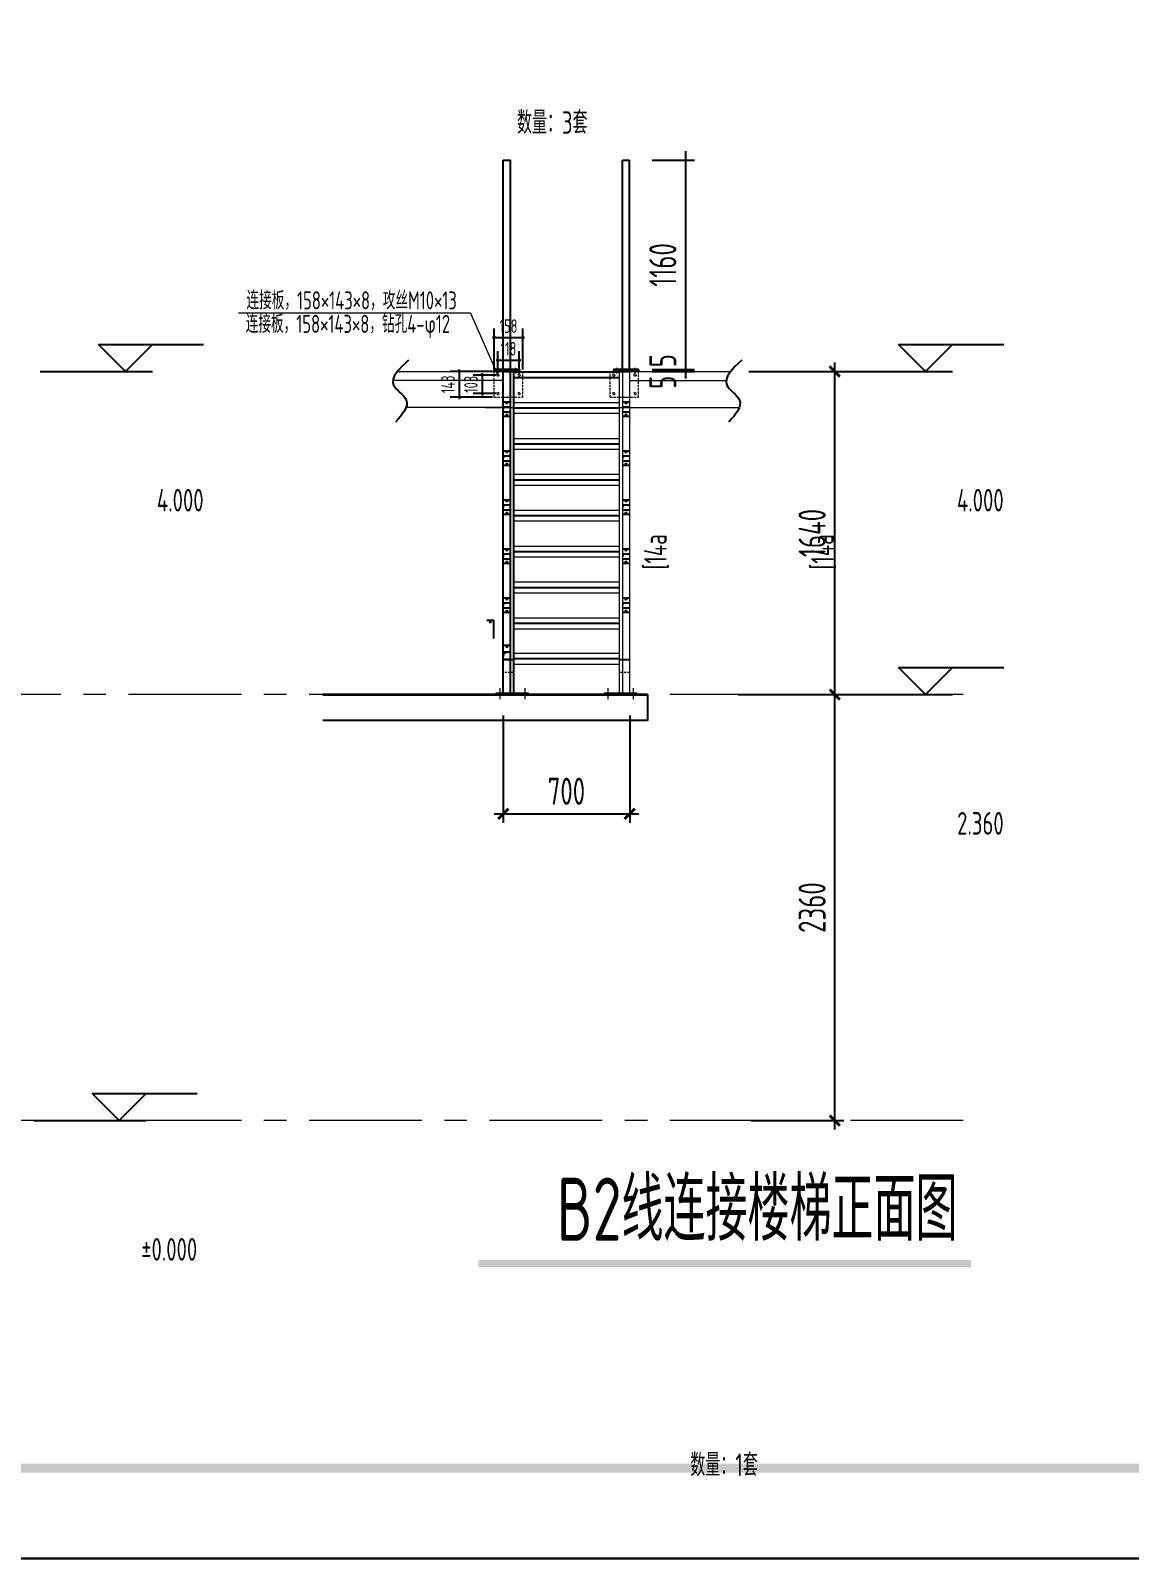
# Model space of a CAD drawing. Extents: x 498328 to 716449, y -893371 to -467753.
# Drawn here: x 543080 to 555257, y -893371 to -876443 of the extents above; entities that cross this region are included whole.
import ezdxf
from ezdxf.enums import TextEntityAlignment as Align

# ---------------------------------------------------------------- set-up
doc = ezdxf.new("R2010")
doc.units = 0
doc.header["$LTSCALE"] = 1000
doc.header["$PDMODE"] = 35
doc.header["$PDSIZE"] = 20
for name, pattern in [('CACHE', [0.375, 0.25, -0.125]), ('CENTER', [2, 1.25, -0.25, 0.25, -0.25]), ('CENTER2', [28.575, 19.05, -3.175, 3.175, -3.175])]:
    doc.linetypes.add(name, pattern=pattern)
doc.layers.get('0').update_dxf_attribs({"linetype": 'CONTINUOUS'})
doc.layers.get('Defpoints').update_dxf_attribs({"linetype": 'CONTINUOUS'})
for name, color, linetype in [('01', 7, 'CONTINUOUS'), ('1轮廓实线层', 7, 'CONTINUOUS'), ('AXIS', 251, 'CENTER'), ('DIM', 3, 'CONTINUOUS'), ('PUB_TEXT', 7, 'CONTINUOUS'), ('PUB_TITLE', 4, 'CONTINUOUS'), ('SD_NAME_TOPC', 7, 'CONTINUOUS'), ('THIN', 7, 'CONTINUOUS'), ('焊缝', 1, 'CONTINUOUS'), ('设备基础', 2, 'CONTINUOUS')]:
    doc.layers.add(name, color=color, linetype=linetype)
doc.layers.add('yichutu', color=7, linetype='CONTINUOUS', true_color=0xffffff, plot=False)
doc.layers.add('平立面图文字', color=7, linetype='CONTINUOUS', lineweight=18)
doc.layers.add('详图标注文字', color=7, linetype='CONTINUOUS', lineweight=18)
doc.styles.add('StTextStyle', font='yjkeng.shx', dxfattribs={"width": 0.7, "height": 250, "bigfont": 'yjkchn.shx'})
doc.styles.add('TSSD-REIN', font='tssdeng.shx', dxfattribs={"width": 0.7, "bigfont": 'tssdchn.shx'})
doc.styles.add('TSSD_DIMENSION', font='Tssdeng.shx', dxfattribs={"width": 0.7, "bigfont": 'hztxt.shx'})
doc.styles.add('TSSD_LABEL', font='Tssdeng.shx', dxfattribs={"width": 0.7, "bigfont": 'hztxt.shx'})
doc.styles.add('TSSD_REIN', font='Tssdeng.shx', dxfattribs={"width": 0.7, "bigfont": 'hztxt.shx'})
doc.dimstyles.new('TSSD_50_100', dxfattribs={"dimtxt": 300, "dimasz": 80, "dimexe": 100, "dimexo": 250, "dimgap": 100, "dimtad": 1, "dimdec": 0, "dimlfac": 0.5, "dimzin": 0, "dimdsep": 46, "dimtxsty": 'TSSD_DIMENSION', "dimblk": 'ARCHTICK', "dimcen": 0, "dimdle": 100, "dimclrt": 7, "dimadec": 0, "dimazin": 0, "dimtfac": 1, "dimtdec": 0, "dimtix": 1, "dimtmove": 2, "dimatfit": 3, "dimldrblk": 'ARCHTICK', "dimfxl": 0, "dimtolj": 1, "dimtzin": 0, "dimarcsym": 0})

# ---------------------------------------------------------------- blocks, each defined once
blk = doc.blocks.new('yct-841-594-84100-59400-100-1000.0')
at = {"layer": 'yichutu', "color": 7, "true_color": 0xffffff}
blk.add_lwpolyline([(0, 0), (0, 59400), (84100, 59400), (84100, 0)], close=True, dxfattribs=at)
blk = doc.blocks.new('_ARCHTICK')
at = {"color": 0, "const_width": 0.4}
blk.add_lwpolyline([(-0.71, -0.71), (0.71, 0.71)], dxfattribs=at)
blk = doc.blocks.new('*D634')
at = {"layer": 'Defpoints', "color": 0, "transparency": 16777216}
for p in [(550788, -880220), (551991, -880220), (550672, -883800)]:
    blk.add_point(p, dxfattribs=at)
at = {"layer": 'DIM', "color": 0, "lineweight": -2, "transparency": 16777216}
for p, q in [((551038, -880220), (552091, -880220)), ((551991, -883900), (551991, -880120)), ((550922, -883800), (552091, -883800))]:
    blk.add_line(p, q, dxfattribs=at)
at = {"layer": 'DIM', "color": 0, "lineweight": -2, "transparency": 16777216, "xscale": 80, "yscale": 80, "zscale": 80}
for p, rotation in [((551991, -880220), 90), ((551991, -883800), 270)]:
    blk.add_blockref('_ARCHTICK', p, dxfattribs=dict(at, rotation=rotation))
at = {"layer": 'DIM', "color": 7, "transparency": 16777216, "insert": (551741, -882010), "char_height": 300, "attachment_point": 5, "rotation": 90, "style": 'TSSD_DIMENSION'}
blk.add_mtext('\\A1;1640', dxfattribs=at)
blk = doc.blocks.new('*D635')
at = {"layer": 'Defpoints', "color": 0, "transparency": 16777216}
for p in [(550672, -883800), (551991, -883800), (550812, -888520)]:
    blk.add_point(p, dxfattribs=at)
at = {"layer": 'DIM', "color": 0, "lineweight": -2, "transparency": 16777216}
for p, q in [((551991, -888620), (551991, -883700)), ((550922, -883800), (552091, -883800)), ((551062, -888520), (552091, -888520))]:
    blk.add_line(p, q, dxfattribs=at)
at = {"layer": 'DIM', "color": 0, "lineweight": -2, "transparency": 16777216, "xscale": 80, "yscale": 80, "zscale": 80}
for p, rotation in [((551991, -883800), 90), ((551991, -888520), 270)]:
    blk.add_blockref('_ARCHTICK', p, dxfattribs=dict(at, rotation=rotation))
at = {"layer": 'DIM', "color": 7, "transparency": 16777216, "insert": (551741, -886160), "char_height": 300, "attachment_point": 5, "rotation": 90, "style": 'TSSD_DIMENSION'}
blk.add_mtext('\\A1;2360', dxfattribs=at)
blk = doc.blocks.new('*D868')
at = {"layer": 'Defpoints', "color": 0, "transparency": 16777216}
for p in [(548318, -883780), (549719, -883780), (549719, -885121)]:
    blk.add_point(p, dxfattribs=at)
at = {"layer": 'DIM', "color": 0, "lineweight": -2, "transparency": 16777216}
for p, q in [((548318, -884030), (548318, -885221)), ((549719, -884030), (549719, -885221)), ((548218, -885121), (549819, -885121))]:
    blk.add_line(p, q, dxfattribs=at)
at = {"layer": 'DIM', "color": 0, "lineweight": -2, "transparency": 16777216, "xscale": 80, "yscale": 80, "zscale": 80, "rotation": 180}
blk.add_blockref('_ARCHTICK', (548318, -885121), dxfattribs=at)
at = {"layer": 'DIM', "color": 0, "lineweight": -2, "transparency": 16777216, "xscale": 80, "yscale": 80, "zscale": 80}
blk.add_blockref('_ARCHTICK', (549719, -885121), dxfattribs=at)
at = {"layer": 'DIM', "color": 7, "transparency": 16777216, "insert": (549018, -884871), "char_height": 300, "attachment_point": 5, "style": 'TSSD_DIMENSION'}
blk.add_mtext('\\A1;700', dxfattribs=at)
blk = doc.blocks.new('*D888')
at = {"layer": 'Defpoints', "color": 0, "transparency": 16777216}
for p in [(548534, -879843), (548218, -880220), (548534, -880220)]:
    blk.add_point(p, dxfattribs=at)
at = {"layer": 'DIM', "color": 0, "lineweight": -2, "transparency": 16777216}
for p, q in [((548218, -879843), (548198, -879843)), ((548218, -880200), (548218, -879743)), ((548218, -879843), (548534, -879843)), ((548534, -880200), (548534, -879743)), ((548534, -879843), (548554, -879843))]:
    blk.add_line(p, q, dxfattribs=at)
at = {"layer": 'DIM', "color": 0, "lineweight": -2, "transparency": 16777216, "xscale": 20, "yscale": 20, "zscale": 20}
blk.add_blockref('_ARCHTICK', (548218, -879843), dxfattribs=at)
at = {"layer": 'DIM', "color": 0, "lineweight": -2, "transparency": 16777216, "xscale": 20, "yscale": 20, "zscale": 20, "rotation": 180}
blk.add_blockref('_ARCHTICK', (548534, -879843), dxfattribs=at)
at = {"layer": 'DIM', "color": 7, "transparency": 16777216, "insert": (548376, -879718), "char_height": 150, "attachment_point": 5, "style": 'TSSD_DIMENSION'}
blk.add_mtext('\\A1;158', dxfattribs=at)
blk = doc.blocks.new('*D889')
at = {"layer": 'Defpoints', "color": 0, "transparency": 16777216}
for p in [(548218, -880220), (547831, -880506), (548218, -880506)]:
    blk.add_point(p, dxfattribs=at)
at = {"layer": 'DIM', "color": 0, "lineweight": -2, "transparency": 16777216}
for p, q in [((548198, -880220), (547731, -880220)), ((547831, -880220), (547831, -880200)), ((547831, -880220), (547831, -880506)), ((548198, -880506), (547731, -880506)), ((547831, -880506), (547831, -880526))]:
    blk.add_line(p, q, dxfattribs=at)
at = {"layer": 'DIM', "color": 0, "lineweight": -2, "transparency": 16777216, "xscale": 20, "yscale": 20, "zscale": 20}
for p, rotation in [((547831, -880220), 270), ((547831, -880506), 90)]:
    blk.add_blockref('_ARCHTICK', p, dxfattribs=dict(at, rotation=rotation))
at = {"layer": 'DIM', "color": 7, "transparency": 16777216, "insert": (547706, -880363), "char_height": 150, "attachment_point": 5, "rotation": 90, "style": 'TSSD_DIMENSION'}
blk.add_mtext('\\A1;143', dxfattribs=at)
blk = doc.blocks.new('*D890')
at = {"layer": 'Defpoints', "color": 0, "transparency": 16777216}
for p in [(548494, -880094), (548258, -880260), (548494, -880260)]:
    blk.add_point(p, dxfattribs=at)
at = {"layer": 'DIM', "color": 0, "lineweight": -2, "transparency": 16777216}
for p, q in [((548258, -880240), (548258, -879994)), ((548494, -880240), (548494, -879994)), ((548258, -880094), (548238, -880094)), ((548258, -880094), (548494, -880094)), ((548494, -880094), (548514, -880094))]:
    blk.add_line(p, q, dxfattribs=at)
at = {"layer": 'DIM', "color": 0, "lineweight": -2, "transparency": 16777216, "xscale": 20, "yscale": 20, "zscale": 20}
blk.add_blockref('_ARCHTICK', (548258, -880094), dxfattribs=at)
at = {"layer": 'DIM', "color": 0, "lineweight": -2, "transparency": 16777216, "xscale": 20, "yscale": 20, "zscale": 20, "rotation": 180}
blk.add_blockref('_ARCHTICK', (548494, -880094), dxfattribs=at)
at = {"layer": 'DIM', "color": 7, "transparency": 16777216, "insert": (548376, -879969), "char_height": 150, "attachment_point": 5, "style": 'TSSD_DIMENSION'}
blk.add_mtext('\\A1;118', dxfattribs=at)
blk = doc.blocks.new('*D891')
at = {"layer": 'Defpoints', "color": 0, "transparency": 16777216}
for p in [(548258, -880260), (548085, -880466), (548258, -880466)]:
    blk.add_point(p, dxfattribs=at)
at = {"layer": 'DIM', "color": 0, "lineweight": -2, "transparency": 16777216}
for p, q in [((548238, -880260), (547985, -880260)), ((548085, -880260), (548085, -880240)), ((548085, -880260), (548085, -880466)), ((548238, -880466), (547985, -880466)), ((548085, -880466), (548085, -880486))]:
    blk.add_line(p, q, dxfattribs=at)
at = {"layer": 'DIM', "color": 0, "lineweight": -2, "transparency": 16777216, "xscale": 20, "yscale": 20, "zscale": 20}
for p, rotation in [((548085, -880260), 270), ((548085, -880466), 90)]:
    blk.add_blockref('_ARCHTICK', p, dxfattribs=dict(at, rotation=rotation))
at = {"layer": 'DIM', "color": 7, "transparency": 16777216, "insert": (547960, -880363), "char_height": 150, "attachment_point": 5, "rotation": 90, "style": 'TSSD_DIMENSION'}
blk.add_mtext('\\A1;103', dxfattribs=at)
blk = doc.blocks.new('*D892')
at = {"layer": 'Defpoints', "color": 0, "transparency": 16777216}
for p in [(549718, -877880), (549718, -880199), (550336, -880199)]:
    blk.add_point(p, dxfattribs=at)
at = {"layer": 'DIM', "color": 0, "lineweight": -2, "transparency": 16777216}
for p, q in [((550336, -877780), (550336, -880299)), ((549968, -877880), (550436, -877880)), ((549968, -880199), (550436, -880199))]:
    blk.add_line(p, q, dxfattribs=at)
at = {"layer": 'DIM', "color": 0, "lineweight": -2, "transparency": 16777216, "xscale": 10, "yscale": 10, "zscale": 10}
for p, rotation in [((550336, -877880), 90), ((550336, -880199), 270)]:
    blk.add_blockref('_ARCHTICK', p, dxfattribs=dict(at, rotation=rotation))
at = {"layer": 'DIM', "color": 7, "transparency": 16777216, "insert": (550086, -879040), "char_height": 300, "attachment_point": 5, "rotation": 90, "style": 'TSSD_DIMENSION'}
blk.add_mtext('\\A1;1160', dxfattribs=at)
blk = doc.blocks.new('*D893')
at = {"layer": 'Defpoints', "color": 0, "transparency": 16777216}
for p in [(549718, -880199), (549718, -880209), (550336, -880209)]:
    blk.add_point(p, dxfattribs=at)
at = {"layer": 'DIM', "color": 0, "lineweight": -2, "transparency": 16777216}
for p, q in [((549968, -880199), (550436, -880199)), ((549968, -880209), (550436, -880209)), ((550336, -880199), (550336, -880189)), ((550336, -880199), (550336, -880209)), ((550336, -880209), (550336, -880219))]:
    blk.add_line(p, q, dxfattribs=at)
at = {"layer": 'DIM', "color": 0, "lineweight": -2, "transparency": 16777216, "xscale": 10, "yscale": 10, "zscale": 10}
for p, rotation in [((550336, -880199), 270), ((550336, -880209), 90)]:
    blk.add_blockref('_ARCHTICK', p, dxfattribs=dict(at, rotation=rotation))
at = {"layer": 'DIM', "color": 7, "transparency": 16777216, "insert": (550086, -880101), "char_height": 300, "attachment_point": 5, "rotation": 90, "style": 'TSSD_DIMENSION'}
blk.add_mtext('\\A1;5', dxfattribs=at)
blk = doc.blocks.new('*D894')
at = {"layer": 'Defpoints', "color": 0, "transparency": 16777216}
for p in [(549718, -880209), (549718, -880220), (550336, -880220)]:
    blk.add_point(p, dxfattribs=at)
at = {"layer": 'DIM', "color": 0, "lineweight": -2, "transparency": 16777216}
for p, q in [((549968, -880209), (550436, -880209)), ((549968, -880220), (550436, -880220)), ((550336, -880209), (550336, -880199)), ((550336, -880209), (550336, -880220)), ((550336, -880220), (550336, -880230))]:
    blk.add_line(p, q, dxfattribs=at)
at = {"layer": 'DIM', "color": 0, "lineweight": -2, "transparency": 16777216, "xscale": 10, "yscale": 10, "zscale": 10}
for p, rotation in [((550336, -880209), 270), ((550336, -880220), 90)]:
    blk.add_blockref('_ARCHTICK', p, dxfattribs=dict(at, rotation=rotation))
at = {"layer": 'DIM', "color": 7, "transparency": 16777216, "insert": (550086, -880340), "char_height": 300, "attachment_point": 5, "rotation": 90, "style": 'TSSD_DIMENSION'}
blk.add_mtext('\\A1;5', dxfattribs=at)

msp = doc.modelspace()

# ---------------------------------------------------------------- linework, layer by layer
at = {"layer": '01', "color": 8, "lineweight": 9}
for q in [(545382.8, -879573.8), (548258.4, -880259.6)]:
    msp.add_line((547953.9, -879573.8), q, dxfattribs=at)
at = {"layer": '1轮廓实线层', "lineweight": 20}
for p, q in [((547145.9, -880219.6), (550838.8, -880219.6)), ((548318.4, -880225.6), (548434.4, -880225.6)), ((549602.4, -880225.6), (549718.4, -880225.6)), ((549602.6, -880219.6), (549602.6, -883779.6)), ((549602.6, -880225.6), (549718.6, -880225.6)), ((549638.6, -880219.6), (549638.6, -883779.6)), ((549718.6, -880219.6), (549718.6, -883779.6)), ((548318.6, -880319.6), (547095.1, -880319.6)), ((549718.6, -880319.6), (550788, -880319.6)), ((548434.6, -880563.4), (549602.6, -880563.4)), ((548318.6, -880619.6), (547240.1, -880619.6)), ((548434.6, -880683.4), (549602.6, -880683.4)), ((549718.6, -880619.6), (550933.1, -880619.6)), ((548434.6, -880961.1), (549602.6, -880961.1)), ((548434.5, -881081.1), (549602.6, -881081.1)), ((548434.5, -881358.9), (549602.6, -881358.9)), ((548434.5, -881478.9), (549602.6, -881478.9)), ((548434.5, -881756.7), (549602.6, -881756.7)), ((548434.5, -881876.7), (549602.6, -881876.7)), ((548434.5, -882154.5), (549602.6, -882154.5)), ((548434.5, -882274.5), (549602.6, -882274.5)), ((548434.5, -882552.2), (549602.6, -882552.2)), ((548434.5, -882672.2), (549602.6, -882672.2)), ((548434.5, -882950), (549602.6, -882950)), ((548434.5, -883070), (549602.6, -883070)), ((548434.4, -883341.8), (549602.6, -883341.8)), ((548434.4, -883461.8), (549602.6, -883461.8)), ((548238.8, -883779.6), (548598.8, -883779.6)), ((548238.8, -883799.6), (548238.8, -883779.6)), ((548318.8, -883779.6), (548478.8, -883779.6)), ((548598.8, -883799.6), (548598.8, -883779.6)), ((549438.8, -883779.6), (549798.8, -883779.6)), ((549438.8, -883799.6), (549438.8, -883779.6)), ((549798.8, -883799.6), (549798.8, -883779.6)), ((548238.8, -883799.6), (548598.8, -883799.6)), ((549438.8, -883799.6), (549798.8, -883799.6))]:
    msp.add_line(p, q, dxfattribs=at)
at = {"layer": '1轮廓实线层', "linetype": 'CACHE', "lineweight": 20, "ltscale": 0.1}
for p, q in [((548218.4, -880505.6), (548218.4, -880219.6)), ((548218.4, -880219.6), (548534.4, -880219.6)), ((548534.4, -880505.6), (548534.4, -880219.6)), ((549502.4, -880505.6), (549502.4, -880219.6)), ((549502.4, -880219.6), (549818.4, -880219.6)), ((549818.4, -880505.6), (549818.4, -880219.6)), ((548218.4, -880505.6), (548534.4, -880505.6)), ((548318.6, -880505), (548434.6, -880505)), ((549502.4, -880505.6), (549818.4, -880505.6)), ((549602.6, -880505), (549718.6, -880505)), ((549602.6, -880505), (549718.6, -880505)), ((548434.4, -883554), (548318.4, -883554)), ((549718.8, -883554), (549602.6, -883554))]:
    msp.add_line(p, q, dxfattribs=at)
at = {"layer": '1轮廓实线层', "color": 8, "lineweight": 9}
for p, q in [((548118.6, -880619.6), (549718.6, -880619.6)), ((548318.4, -880666.5), (548329.3, -880618.3)), ((548329.3, -880618.3), (548398.4, -880610.8)), ((549638.6, -880666.5), (549649.4, -880618.3)), ((549649.4, -880618.3), (549718.6, -880610.8)), ((548318.4, -881209.9), (548329.3, -881161.7)), ((548329.3, -881161.7), (548398.4, -881154.2)), ((549638.6, -881209.9), (549649.4, -881161.7)), ((549649.4, -881161.7), (549718.6, -881154.2)), ((548318.4, -881753.3), (548329.3, -881705.1)), ((548329.3, -881705.1), (548398.4, -881697.5)), ((549638.6, -881753.3), (549649.4, -881705.1)), ((549649.4, -881705.1), (549718.6, -881697.5)), ((548318.4, -882296.6), (548329.3, -882248.5)), ((548329.3, -882248.5), (548398.4, -882240.9)), ((549638.6, -882296.6), (549649.4, -882248.5)), ((549649.4, -882248.5), (549718.6, -882240.9)), ((548318.4, -882840), (548329.3, -882791.8)), ((548329.3, -882791.8), (548398.4, -882784.3)), ((549638.6, -882840), (549649.4, -882791.8)), ((549649.4, -882791.8), (549718.6, -882784.3)), ((548318.4, -883407.8), (548332.9, -883342.1)), ((548332.9, -883342.1), (548398.4, -883327.7))]:
    msp.add_line(p, q, dxfattribs=at)
at = {"layer": '1轮廓实线层', "linetype": 'CENTER2', "lineweight": 20, "ltscale": 0.01}
for p, q in [((548278.8, -883730.4), (548278.8, -883850.2)), ((548558.8, -883730.4), (548558.8, -883850.2)), ((549478.8, -883730.4), (549478.8, -883850.2)), ((549758.8, -883730.4), (549758.8, -883850.2))]:
    msp.add_line(p, q, dxfattribs=at)
at = {"layer": '1轮廓实线层', "linetype": 'CACHE', "lineweight": 20, "ltscale": 0.1}
for centre in [(548258.4, -880259.6), (548494.4, -880259.6), (549542.4, -880259.6), (549778.4, -880259.6), (548258.4, -880465.6), (548494.4, -880465.6), (549542.4, -880465.6), (549778.4, -880465.6)]:
    msp.add_circle(centre, 12, dxfattribs=at)
at = {"layer": 'AXIS', "lineweight": 20}
for p, q in [((548258.4, -880241.6), (548258.4, -880179.6)), ((548258.4, -880241.6), (548258.4, -880179.6)), ((548458.4, -880241.6), (548458.4, -880179.6)), ((549578.4, -880241.6), (549578.4, -880179.6)), ((549778.4, -880241.6), (549778.4, -880179.6)), ((553415.6, -883799.6), (529865, -883799.6)), ((553415.6, -888519.6), (529865, -888519.6))]:
    msp.add_line(p, q, dxfattribs=at)
at = {"layer": 'PUB_TITLE'}
msp.add_lwpolyline([(526627.4, -893370.7), (610727.4, -893370.7), (610727.4, -833970.7), (526627.4, -833970.7)], close=True, dxfattribs=at)
at = {"layer": 'PUB_TITLE', "const_width": 100}
msp.add_lwpolyline([(529127.4, -892370.7), (609727.4, -892370.7), (609727.4, -834970.7), (529127.4, -834970.7)], close=True, dxfattribs=at)
at = {"layer": 'SD_NAME_TOPC', "const_width": 80}
msp.add_lwpolyline([(548040.6, -890105.2), (553502.4, -890105.2)], dxfattribs=at)
at = {"layer": 'THIN'}
for p, q in [((544132.1, -880219.6), (543832.1, -879919.6)), ((543832.1, -879919.6), (544432.1, -879919.6)), ((544132.1, -880219.6), (544432.1, -879919.6)), ((544432.1, -879919.6), (544997.5, -879919.6)), ((552998.2, -880219.6), (552698.2, -879919.6)), ((552698.2, -879919.6), (553298.2, -879919.6)), ((552998.2, -880219.6), (553298.2, -879919.6)), ((553298.2, -879919.6), (553863.6, -879919.6)), ((543185.7, -880219.6), (544432.1, -880219.6)), ((544132.1, -880219.6), (544132.1, -880219.6)), ((552051.9, -880219.6), (553298.2, -880219.6)), ((552998.2, -880219.6), (552998.2, -880219.6)), ((552998.2, -883799.6), (552698.2, -883499.6)), ((552698.2, -883499.6), (553298.2, -883499.6)), ((552998.2, -883799.6), (553298.2, -883499.6)), ((553298.2, -883499.6), (553863.6, -883499.6)), ((552051.9, -883799.6), (553298.2, -883799.6)), ((552998.2, -883799.6), (552998.2, -883799.6)), ((544061.3, -888519.6), (543761.3, -888219.6)), ((543761.3, -888219.6), (544361.3, -888219.6)), ((544061.3, -888519.6), (544361.3, -888219.6)), ((544361.3, -888219.6), (544926.7, -888219.6)), ((543115, -888519.6), (544361.3, -888519.6)), ((543115, -888519.6), (544361.3, -888519.6)), ((543115, -888519.6), (544361.3, -888519.6)), ((544061.3, -888519.6), (544061.3, -888519.6))]:
    msp.add_line(p, q, dxfattribs=at)
at = {"layer": '焊缝', "color": 7, "true_color": 0xffffff}
for p, q in [((548318.4, -880199.6), (548318.4, -877879.6)), ((548318.4, -877879.6), (548398.4, -877879.6)), ((548398.4, -880199.6), (548398.4, -877879.6)), ((549638.4, -880199.6), (549638.4, -877879.6)), ((549638.4, -877879.6), (549718.4, -877879.6)), ((549718.4, -880199.6), (549718.4, -877879.6)), ((548218.4, -880199.6), (548218.4, -880219.6)), ((548318.4, -883779.6), (548318.4, -880225.6)), ((548398.4, -883779.6), (548398.4, -880225.6)), ((548434.4, -883779.6), (548434.4, -880225.6)), ((548434.4, -880225.6), (549602.6, -880225.6)), ((548498.4, -880199.6), (548498.4, -880219.6)), ((549538.4, -880199.6), (549538.4, -880219.6)), ((549818.4, -880199.6), (549818.4, -880219.6)), ((548434.4, -880285.6), (549602.6, -880285.6)), ((548214.9, -883179.7), (548214.9, -882976.5)), ((548318.4, -883412.3), (548434.4, -883412.3)), ((549602.6, -883412.3), (549718.6, -883412.3))]:
    msp.add_line(p, q, dxfattribs=at)
at = {"layer": '焊缝', "color": 0}
for p, q in [((548498.4, -880199.6), (548218.4, -880199.6)), ((548498.4, -880209.6), (548218.4, -880209.6)), ((548498.4, -880219.6), (548218.4, -880219.6)), ((549818.4, -880199.6), (549538.4, -880199.6)), ((549818.4, -880209.6), (549538.4, -880209.6)), ((549818.4, -880219.6), (549538.4, -880219.6))]:
    msp.add_line(p, q, dxfattribs=at)
at = {"layer": '设备基础', "color": 0}
for p, q in [((548318.4, -880555.2), (548398.4, -880555.2)), ((549638.6, -880555.2), (549718.6, -880555.2)), ((548318.4, -880610.8), (548398.4, -880610.8)), ((548318.4, -880666.5), (548398.4, -880666.5)), ((548318.4, -880715.2), (548398.4, -880715.2)), ((548434.6, -880623.4), (549602.6, -880623.4)), ((549638.6, -880610.8), (549718.6, -880610.8)), ((549638.6, -880666.5), (549718.6, -880666.5)), ((549638.6, -880715.2), (549718.6, -880715.2)), ((548434.5, -881021.1), (549602.6, -881021.1)), ((548318.4, -881098.5), (548398.4, -881098.5)), ((548318.4, -881154.2), (548398.4, -881154.2)), ((548318.4, -881209.9), (548398.4, -881209.9)), ((549638.6, -881098.5), (549718.6, -881098.5)), ((549638.6, -881154.2), (549718.6, -881154.2)), ((549638.6, -881209.9), (549718.6, -881209.9)), ((548318.4, -881258.6), (548398.4, -881258.6)), ((549638.6, -881258.6), (549718.6, -881258.6)), ((548434.5, -881418.9), (549602.6, -881418.9)), ((548318.4, -881641.9), (548398.4, -881641.9)), ((548318.4, -881697.5), (548398.4, -881697.5)), ((549638.6, -881641.9), (549718.6, -881641.9)), ((549638.6, -881697.5), (549718.6, -881697.5)), ((548318.4, -881753.3), (548398.4, -881753.3)), ((548318.4, -881802), (548398.4, -881802)), ((548434.5, -881816.7), (549602.6, -881816.7)), ((549638.6, -881753.3), (549718.6, -881753.3)), ((549638.6, -881802), (549718.6, -881802)), ((548318.4, -882185.3), (548398.4, -882185.3)), ((548318.4, -882240.9), (548398.4, -882240.9)), ((548434.5, -882214.5), (549602.6, -882214.5)), ((549638.6, -882185.3), (549718.6, -882185.3)), ((549638.6, -882240.9), (549718.6, -882240.9)), ((548318.4, -882296.6), (548398.4, -882296.6)), ((548318.4, -882345.3), (548398.4, -882345.3)), ((549638.6, -882296.6), (549718.6, -882296.6)), ((549638.6, -882345.3), (549718.6, -882345.3)), ((548318.4, -882728.7), (548398.4, -882728.7)), ((548434.5, -882612.2), (549602.6, -882612.2)), ((549638.6, -882728.7), (549718.6, -882728.7)), ((548318.4, -882784.3), (548398.4, -882784.3)), ((548318.4, -882840), (548398.4, -882840)), ((548318.4, -882888.7), (548398.4, -882888.7)), ((549638.6, -882784.3), (549718.6, -882784.3)), ((549638.6, -882840), (549718.6, -882840)), ((549638.6, -882888.7), (549718.6, -882888.7)), ((548134.9, -882976.5), (548214.9, -882976.5)), ((548434.5, -883010), (549602.6, -883010)), ((548318.7, -883253.4), (548398.7, -883253.4)), ((548318.4, -883327.7), (548398.4, -883327.7)), ((548318.4, -883407.8), (548398.4, -883407.8)), ((548434.4, -883401.8), (549602.6, -883401.8))]:
    msp.add_line(p, q, dxfattribs=at)
at = {"layer": '设备基础', "color": 4}
for p, q in [((549918.1, -883799.6), (546317, -883799.6)), ((549918.1, -883805.6), (546317, -883805.6)), ((549918.1, -883799.6), (549918.1, -884085.6)), ((549918.1, -884085.6), (546317, -884085.6))]:
    msp.add_line(p, q, dxfattribs=at)
at = {"layer": '设备基础', "color": 0}
for centre in [(548358.4, -880572.3), (548358.4, -880698), (549678.6, -880572.3), (549678.6, -880698), (548358.4, -881115.7), (548358.4, -881241.4), (549678.6, -881115.7), (549678.6, -881241.4), (548358.4, -881659.1), (549678.6, -881659.1), (548358.4, -881784.8), (549678.6, -881784.8), (548358.4, -882202.4), (549678.6, -882202.4), (548358.4, -882328.2), (549678.6, -882328.2), (548358.4, -882745.8), (549678.6, -882745.8), (548358.4, -882871.5), (549678.6, -882871.5), (548174.9, -882998.2), (548358.7, -883270.6)]:
    msp.add_ellipse(centre, major_axis=(-6, 0), ratio=0.5433917, dxfattribs=at)
for points in [[(547267.4, -880094.3), (547102.8, -880371.4), (547243, -880535.9), (547124.1, -880782.6)], [(550960.3, -880094.3), (550795.7, -880371.4), (550935.9, -880535.9), (550817.1, -880782.6)]]:
    msp.add_spline(points, degree=3, dxfattribs=at)

# ---------------------------------------------------------------- block references
at = {"layer": 'yichutu'}
msp.add_blockref('yct-841-594-84100-59400-100-1000.0', (526627.4, -893370.7), dxfattribs=at)

# ---------------------------------------------------------------- texts
at = {"layer": 'PUB_TEXT', "lineweight": 15, "width": 0.7}
for s, height, style, p in [('连接板，158×143×8，攻丝M10×13', 200, 'TSSD_REIN', (545472.6, -879532.3)), ('连接板，158×143×8，钻孔4-φ12', 200, 'TSSD_REIN', (545464.3, -879792.8)), ('B2线连接楼梯正面图', 700, 'TSSD-REIN', (548910.9, -889851.7))]:
    msp.add_text(s, height=height, dxfattribs=dict(at, style=style)).set_placement(p)
at = {"layer": 'THIN', "style": 'TSSD_LABEL', "width": 0.7}
for s, p in [('4.000', (544997.5, -881846.5)), ('4.000', (553863.6, -881846.5)), ('2.360', (553863.6, -885426.5)), ('%%P0.000', (544926.7, -890146.5))]:
    msp.add_text(s, height=250, dxfattribs=at).set_placement(p, align=Align.BOTTOM_RIGHT)
at = {"layer": '平立面图文字', "color": 7, "style": 'StTextStyle', "width": 0.7}
for p in [(550203.9, -882415.1), (552055.1, -882415.1)]:
    msp.add_text('[14a', height=250, rotation=90, dxfattribs=at).set_placement(p, align=Align.BOTTOM_LEFT)
at = {"layer": '详图标注文字', "color": 7, "style": 'StTextStyle', "width": 0.7}
for s, p in [('数量：3套', (548861.2, -877662.7)), ('数量：1套', (550765.1, -892534.2))]:
    msp.add_text(s, height=250, dxfattribs=at).set_placement(p, align=Align.BOTTOM_CENTER)

# ---------------------------------------------------------------- dimensions: what is measured, and where the dimension line sits
at = {"layer": 'DIM'}
for base, p1, p2, override, picture, middle in [((550335.9, -880199.4), (549718.4, -877879.6), (549718.4, -880199.4), {"dimasz": 10}, '*D892', (550085.9, -879039.5)), ((547831, -880505.6), (548218.4, -880219.6), (548218.4, -880505.6), {"dimtxt": 150, "dimasz": 20, "dimexo": 20, "dimgap": 50}, '*D889', (547706, -880362.6)), ((548084.6, -880465.6), (548258.4, -880259.6), (548258.4, -880465.6), {"dimtxt": 150, "dimasz": 20, "dimexo": 20, "dimgap": 50}, '*D891', (547959.6, -880362.6))]:
    dim = msp.add_linear_dim(base=base, p1=p1, p2=p2, angle=90, dimstyle='TSSD_50_100', override=override, dxfattribs=at)
    dim.commit()
    dim.dimension.update_dxf_attribs({"geometry": picture, "text_midpoint": middle})
for base, p1, p2, picture, middle in [((548534.4, -879843.3), (548218.4, -880219.6), (548534.4, -880219.6), '*D888', (548376.4, -879718.3)), ((548494.4, -880094.1), (548258.4, -880259.6), (548494.4, -880259.6), '*D890', (548376.4, -879969.1))]:
    dim = msp.add_linear_dim(base=base, p1=p1, p2=p2, dimstyle='TSSD_50_100', override={"dimtxt": 150, "dimasz": 20, "dimexo": 20, "dimgap": 50}, dxfattribs=at)
    dim.commit()
    dim.dimension.update_dxf_attribs({"geometry": picture, "text_midpoint": middle})
for base, p1, p2, picture, middle in [((550335.9, -880209.4), (549718.4, -880199.4), (549718.4, -880209.4), '*D893', (550085.9, -880101.5)), ((550335.9, -880219.6), (549718.4, -880209.4), (549718.4, -880219.6), '*D894', (550085.9, -880339.6))]:
    dim = msp.add_linear_dim(base=base, p1=p1, p2=p2, angle=90, dimstyle='TSSD_50_100', override={"dimasz": 10}, dxfattribs=at)
    dim.commit()
    dim.dimension.update_dxf_attribs({"geometry": picture, "text_midpoint": middle, "dimtype": 160})
dim = msp.add_linear_dim(base=(551991.3, -880219.6), p1=(550671.6, -883799.6), p2=(550788, -880219.6), angle=90, text='1640', dimstyle='TSSD_50_100', dxfattribs=at)
dim.commit()
dim.dimension.update_dxf_attribs({"geometry": '*D634', "text_midpoint": (551741.3, -882009.6)})
dim = msp.add_linear_dim(base=(549718.6, -885121.1), p1=(548318.4, -883779.6), p2=(549718.6, -883779.6), dimstyle='TSSD_50_100', dxfattribs=at)
dim.commit()
dim.dimension.update_dxf_attribs({"geometry": '*D868', "text_midpoint": (549018.5, -884871.1)})
dim = msp.add_linear_dim(base=(551991.3, -883799.6), p1=(550811.6, -888519.6), p2=(550671.6, -883799.6), angle=90, dimstyle='TSSD_50_100', dxfattribs=at)
dim.commit()
dim.dimension.update_dxf_attribs({"geometry": '*D635', "text_midpoint": (551741.3, -886159.6)})

doc.saveas('drawing.dxf')
